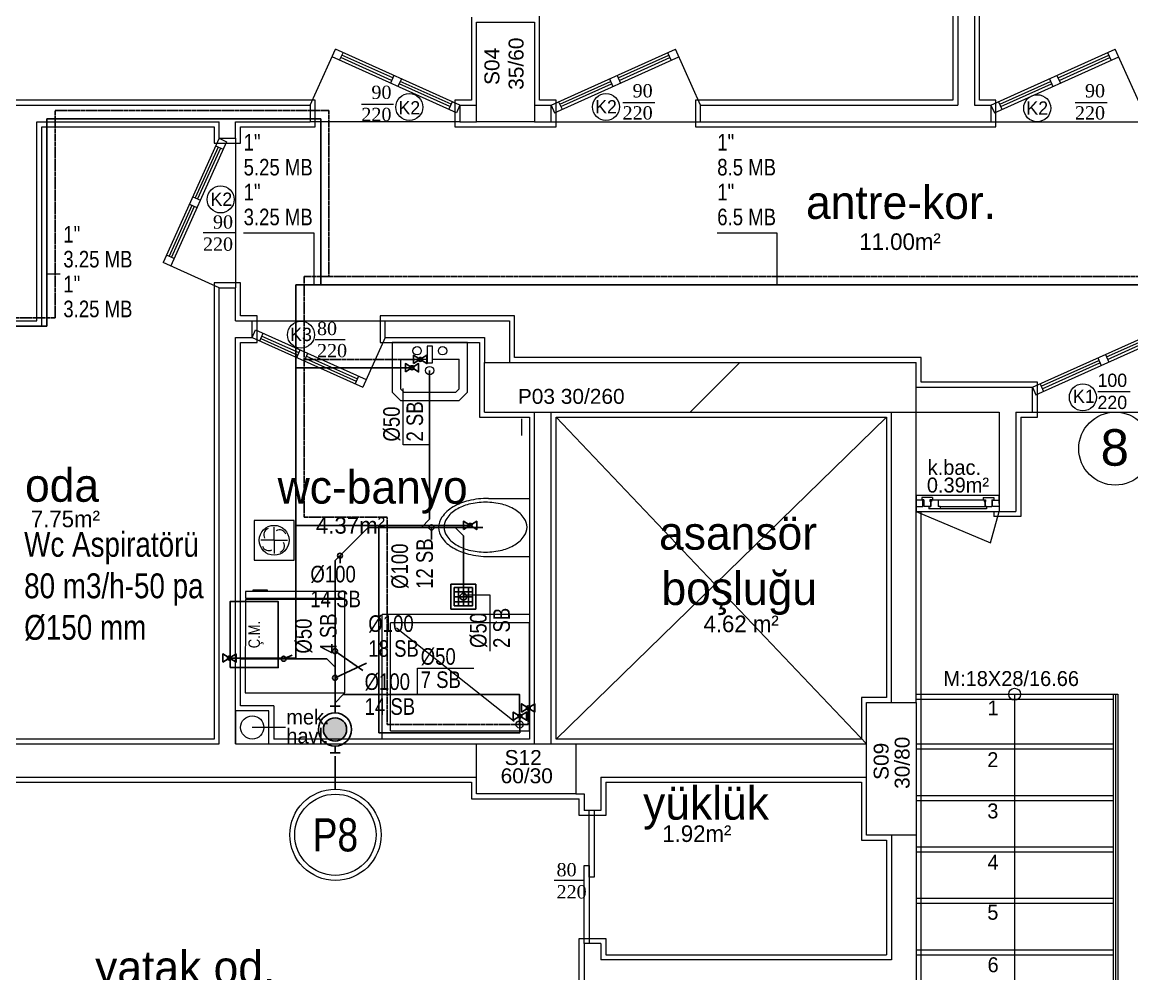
# Model space of a CAD drawing. Header units: centimetres. Extents: x 247352 to 270197, y -444050 to -441150.
# Drawn here: x 256989 to 257658, y -442394 to -441821 of the extents above; entities that cross this region are included whole.
import ezdxf
from ezdxf.enums import TextEntityAlignment as Align

# ---------------------------------------------------------------- set-up
doc = ezdxf.new("R2010")
doc.units = ezdxf.units.CM
doc.linetypes.add('DASHED', pattern=[1.524, 1.27, -0.254])
for name, color, linetype, lineweight in [('ROTAS-MIMARI', 8, 'Continuous', 13), ('ROTAS-MIMARI-YAZI', 8, 'Continuous', 13), ('ROTAS-SIHHI-CIHAZ-YAZI', 1, 'Continuous', 13), ('ROTAS-SIHHI-HAVALANDIRMA-SEMBOL', 30, 'Continuous', 13), ('ROTAS-SIHHI-HAVALANDIRMA-YAZI', 30, 'Continuous', 9), ('ROTAS-SIHHI-KOLON-NO', 6, 'Continuous', 18), ('ROTAS-SIHHI-PIS-SU-CAP', 211, 'Continuous', 18), ('ROTAS-SIHHI-TEMIZ-SU-CAP', 101, 'Continuous', 18)]:
    doc.layers.add(name, color=color, linetype=linetype, lineweight=lineweight)
for name, color, linetype in [('ROTAS-SEMBOL-KILAVUZ', 9, 'Continuous'), ('ROTAS-SIHHI-PIS-SU', 6, 'Continuous'), ('ROTAS-SIHHI-SEMBOL', 5, 'Continuous'), ('ROTAS-SIHHI-SICAK-SU', 1, 'DASHED'), ('ROTAS-SIHHI-SOGUK-SU', 5, 'Continuous')]:
    doc.layers.add(name, color=color, linetype=linetype)
doc.styles.add('arial_1_18', font='arial.ttf', dxfattribs={"height": 0.2})
doc.styles.add('ROTAS-YAZI', font='arial.ttf')
pattern_1 = [(45, (11759398.05, -21881944.5), (-441.941738, 441.941738), []), (45, (11759840, -21881944.5), (-441.941738, 441.941738), [781.25, -156.25, 0, -156.25])]

# ---------------------------------------------------------------- blocks, each defined once
blk = doc.blocks.new('ROTAS-S2-PIS-KOLON')
h = blk.add_hatch(color=6)
edge = h.paths.add_edge_path()
edge.add_arc((0, 0), 7, 0, 360)
at = {"color": 30}
for p, q in [((-10, 0), (-14, 0)), ((10, 0), (14, 0))]:
    blk.add_line(p, q, dxfattribs=at)
at = {"color": 1}
for points in [[(-14, -3), (-14, 3)], [(14, -3), (14, 3)]]:
    blk.add_lwpolyline(points, dxfattribs=at)
at = {"color": 30}
blk.add_circle((0, 0), 10, dxfattribs=at)
at = {"color": 6}
blk.add_circle((0, 0), 7, dxfattribs=at)
at = {"style": 'ROTAS-YAZI', "flags": 1}
blk.add_attdef('NO', (0, 0), '', height=5, dxfattribs=at)
blk = doc.blocks.new('ROTAS-S2-YER-SUZGECI')
for p, q in [((-5.5, 3), (5.5, 3)), ((-5.5, 0), (5.5, 0)), ((-3, -5.5), (-3, 5.5)), ((0, -5.5), (0, 5.5)), ((3, -5.5), (3, 5.5)), ((-5.5, -3), (5.5, -3))]:
    blk.add_line(p, q)
for points in [[(-7.5, -7.5), (7.5, -7.5), (7.5, 7.5), (-7.5, 7.5)], [(-5.5, -5.5), (5.5, -5.5), (5.5, 5.5), (-5.5, 5.5)]]:
    blk.add_lwpolyline(points, close=True)
blk.add_circle((0, 0), 2)
blk = doc.blocks.new('ROTAS-S2-KURESEL-VANA')
blk.add_lwpolyline([(-4, -2.5), (4, 2.5), (4, -2.5), (-4, 2.5)], close=True)
blk.add_circle((0, 0), 1.2)
blk = doc.blocks.new('ROTAS-S2-KOLON-NO')
at = {"color": 1}
for radius in [27.5, 24.5]:
    blk.add_circle((0, 0), radius, dxfattribs=at)
at = {"color": 6, "style": 'ROTAS-YAZI', "width": 0.8}
blk.add_attdef('NO', text='', height=20, dxfattribs=at).set_placement((0, 0), align=Align.MIDDLE_CENTER)
blk = doc.blocks.new('ROTAS-S2-ASPIRATOR')
for q in [(0, 8), (-8, 0), (8, 0), (0, -8)]:
    blk.add_line((0, 0), q)
blk.add_lwpolyline([(-12, -12), (12, -12), (12, 12), (-12, 12)], close=True)
blk.add_circle((0, 0), 9)
for centre, start, end in [((-2.26, 3.3), 110, 210), ((3.3, 2.26), 20, 120), ((-3.3, -2.26), 200, 300), ((2.26, -3.3), 290, 390)]:
    blk.add_arc(centre, 4, start, end)
blk = doc.blocks.new('ROTAS-S2-TS-CAP2')
at = {"style": 'ROTAS-YAZI', "width": 0.8}
for tag, p in [('C1', (0, 15)), ('M1', (0, 0))]:
    blk.add_attdef(tag, p, '', height=10, dxfattribs=at)
blk = doc.blocks.new('ROTAS-S2-PS-CAP-AL')
for p, q in [((0, 0), (0, -16)), ((0, -16), (-34, -16))]:
    blk.add_line(p, q)
at = {"style": 'ROTAS-YAZI', "width": 0.8}
for tag, p in [('CAP', (-32, -14)), ('SB', (-32, -28))]:
    blk.add_attdef(tag, p, '', height=10, dxfattribs=at)
blk = doc.blocks.new('ROTAS-S2-PS-CAP-U')
for p, q in [((0, 0), (0, 16)), ((0, 16), (34, 16))]:
    blk.add_line(p, q)
at = {"style": 'ROTAS-YAZI', "width": 0.8}
for tag, p in [('CAP', (2, 18)), ('SB', (2, 4))]:
    blk.add_attdef(tag, p, '', height=10, dxfattribs=at)
blk = doc.blocks.new('ROTAS-S2-TS-CAP4')
at = {"style": 'ROTAS-YAZI', "width": 0.8}
for tag, p in [('C1', (0, 45)), ('M1', (0, 30)), ('C2', (0, 15)), ('M2', (0, 0))]:
    blk.add_attdef(tag, p, '', height=10, dxfattribs=at)

msp = doc.modelspace()

# ---------------------------------------------------------------- hatches: boundary and pattern name
at = {"layer": 'ROTAS-MIMARI', "ltscale": 0.03}
h = msp.add_hatch(dxfattribs=at)
h.set_pattern_fill('ANSI35', color=256, scale=50, style=0)
h.set_pattern_definition(pattern_1)
h.paths.add_polyline_path([(257297.82, -441820.76), (257262.82, -441820.76), (257262.82, -441880.76), (257297.82, -441880.76)])
h.paths.add_polyline_path([(257293.74, -441863.84), (257293.74, -441827.72), (257279.77, -441827.72), (257279.77, -441863.84)], flags=24)
h.paths.add_polyline_path([(257279.18, -441860.92), (257279.18, -441833.89), (257265.22, -441833.89), (257265.22, -441860.92)], flags=24)
h = msp.add_hatch(dxfattribs=at)
h.set_pattern_fill('ANSI35', color=256, scale=50, style=0)
h.set_pattern_definition(pattern_1)
h.paths.add_polyline_path([(257527.82, -442025.76), (257267.82, -442025.76), (257267.82, -442055.76), (257527.82, -442055.76)])
h.paths.add_polyline_path([(257285.5, -442053.25), (257354.47, -442053.25), (257354.47, -442039.28), (257285.5, -442039.28)], flags=24)
h = msp.add_hatch(dxfattribs=at)
h.set_pattern_fill('ANSI35', color=256, scale=50, style=0)
h.set_pattern_definition(pattern_1)
h.paths.add_polyline_path([(257527.82, -442230.76), (257497.82, -442230.76), (257497.82, -442310.76), (257527.82, -442310.76)])
h.paths.add_polyline_path([(257526.3, -442285.14), (257526.3, -442249.02), (257512.33, -442249.02), (257512.33, -442285.14)], flags=24)
h.paths.add_polyline_path([(257513.64, -442279.73), (257513.64, -442252.7), (257499.68, -442252.7), (257499.68, -442279.73)], flags=24)
h = msp.add_hatch(dxfattribs=at)
h.set_pattern_fill('ANSI35', color=256, scale=50, style=0)
h.set_pattern_definition(pattern_1)
h.paths.add_polyline_path([(257322.82, -442255.76), (257262.82, -442255.76), (257262.82, -442285.76), (257322.82, -442285.76)])
h.paths.add_polyline_path([(257275.12, -442281.91), (257311.24, -442281.91), (257311.24, -442267.94), (257275.12, -442267.94)], flags=24)
h.paths.add_polyline_path([(257277.52, -442270.89), (257304.55, -442270.89), (257304.55, -442256.93), (257277.52, -442256.93)], flags=24)

# ---------------------------------------------------------------- linework, layer by layer
for p, q in [((257552.82, -441515.76), (257552.82, -441870.76)), ((257562.82, -441515.76), (257562.82, -441870.76)), ((257549.82, -441518.76), (257549.82, -441867.76)), ((257565.82, -441867.76), (257565.82, -441518.76)), ((257300.82, -441822.76), (257300.82, -441533.76)), ((257259.82, -441817.76), (257259.82, -441867.76)), ((257300.82, -441867.76), (257300.82, -441822.76)), ((257162.82, -441870.76), (257177.94, -441837.12)), ((257252.82, -441870.76), (257177.94, -441837.12)), ((257307.82, -441870.76), (257382.71, -441837.12)), ((257397.82, -441870.76), (257382.71, -441837.12)), ((257572.82, -441870.76), (257647.71, -441837.12)), ((257662.82, -441870.76), (257647.71, -441837.12)), ((257250.78, -441875.32), (257175.89, -441841.68)), ((257180.46, -441843.73), (257182.5, -441839.17)), ((257211.79, -441855.84), (257181.19, -441842.09)), ((257212.44, -441854.4), (257181.84, -441840.65)), ((257309.87, -441875.32), (257384.76, -441841.68)), ((257348.21, -441854.4), (257378.81, -441840.65)), ((257348.86, -441855.84), (257379.46, -441842.09)), ((257380.19, -441843.73), (257378.15, -441839.17)), ((257574.87, -441875.32), (257649.76, -441841.68)), ((257613.21, -441854.4), (257643.81, -441840.65)), ((257613.86, -441855.84), (257644.46, -441842.09)), ((257645.19, -441843.73), (257643.15, -441839.17)), ((257213.1, -441852.92), (257211.05, -441857.48)), ((257217.66, -441854.97), (257215.62, -441859.53)), ((257247.6, -441870.2), (257217, -441856.45)), ((257313.05, -441870.2), (257343.65, -441856.45)), ((257342.99, -441854.97), (257345.03, -441859.53)), ((257347.55, -441852.92), (257349.6, -441857.48)), ((257578.05, -441870.2), (257608.65, -441856.45)), ((257607.99, -441854.97), (257610.03, -441859.53)), ((257612.55, -441852.92), (257614.6, -441857.48)), ((257246.95, -441871.64), (257216.35, -441857.89)), ((257313.7, -441871.64), (257344.3, -441857.89)), ((257578.7, -441871.64), (257609.3, -441857.89)), ((257165.82, -441867.76), (256980.02, -441867.76)), ((257165.82, -441883.76), (257165.82, -441867.76)), ((257193.69, -441870.08), (257213.01, -441870.08)), ((257248.26, -441868.71), (257246.21, -441873.28)), ((257259.82, -441867.76), (257249.82, -441867.76)), ((257249.82, -441867.76), (257249.82, -441883.76)), ((257310.82, -441867.76), (257300.82, -441867.76)), ((257310.82, -441883.76), (257310.82, -441867.76)), ((257312.39, -441868.71), (257314.44, -441873.28)), ((257351.03, -441869.15), (257370.35, -441869.15)), ((257549.82, -441867.76), (257394.82, -441867.76)), ((257394.82, -441867.76), (257394.82, -441883.76)), ((257575.82, -441867.76), (257565.82, -441867.76)), ((257575.82, -441883.76), (257575.82, -441867.76)), ((257577.39, -441868.71), (257579.44, -441873.28)), ((257623.51, -441869.15), (257642.83, -441869.15)), ((256983.02, -441870.76), (257162.82, -441870.76)), ((257162.82, -441870.76), (257162.82, -441880.76)), ((257252.82, -441870.76), (257250.78, -441875.32)), ((257252.82, -441870.76), (257262.82, -441870.76)), ((257252.82, -441870.76), (257252.82, -441880.76)), ((257297.82, -441870.76), (257307.82, -441870.76)), ((257307.82, -441880.76), (257307.82, -441870.76)), ((257307.82, -441870.76), (257309.87, -441875.32)), ((257397.82, -441870.76), (257552.82, -441870.76)), ((257397.82, -441880.76), (257397.82, -441870.76)), ((257562.82, -441870.76), (257572.82, -441870.76)), ((257572.82, -441870.76), (257572.82, -441880.76)), ((257572.82, -441870.76), (257574.87, -441875.32)), ((256998.02, -441880.76), (257107.82, -441880.76)), ((256998.02, -442000.76), (256998.02, -441880.76)), ((257001.02, -441883.76), (257104.82, -441883.76)), ((257001.02, -442003.76), (257001.02, -441883.76)), ((257104.82, -441883.76), (257104.82, -441893.76)), ((257107.82, -441890.76), (257107.82, -441880.76)), ((257117.82, -441890.76), (257117.82, -441880.76)), ((257117.82, -441880.76), (257162.82, -441880.76)), ((257120.82, -441893.76), (257120.82, -441883.76)), ((257120.82, -441883.76), (257165.82, -441883.76)), ((257252.82, -441880.76), (257162.82, -441880.76)), ((257249.82, -441883.76), (257310.82, -441883.76)), ((257252.82, -441880.76), (257262.82, -441880.76)), ((257297.82, -441880.76), (257307.82, -441880.76)), ((257307.82, -441880.76), (257397.82, -441880.76)), ((257394.82, -441883.76), (257575.82, -441883.76)), ((257397.82, -441880.76), (257572.82, -441880.76)), ((257572.82, -441880.76), (257662.82, -441880.76)), ((257107.82, -441890.76), (257074.18, -441965.65)), ((257112.39, -441892.81), (257078.74, -441967.69)), ((257107.26, -441895.99), (257093.51, -441926.59)), ((257108.7, -441896.64), (257094.95, -441927.24)), ((257104.82, -441893.76), (257120.82, -441893.76)), ((257105.78, -441895.32), (257110.34, -441897.37)), ((257107.82, -441890.76), (257117.82, -441890.76)), ((257107.82, -441890.76), (257112.39, -441892.81)), ((257117.82, -441890.76), (257117.82, -441980.76)), ((257089.98, -441930.49), (257094.54, -441932.53)), ((257092.03, -441925.92), (257096.59, -441927.97)), ((257091.46, -441931.15), (257077.71, -441961.75)), ((257092.9, -441931.8), (257079.15, -441962.4)), ((257098.26, -441947.54), (257117.58, -441947.54)), ((257080.79, -441963.13), (257076.23, -441961.08)), ((257107.82, -441980.76), (257074.18, -441965.65)), ((257120.82, -441977.76), (257104.82, -441977.76)), ((257104.82, -441977.76), (257104.82, -442252.76)), ((257107.82, -442255.76), (257107.82, -441980.76)), ((257107.82, -441980.76), (257117.82, -441980.76)), ((257117.82, -442000.76), (257117.82, -441980.76)), ((257120.82, -441997.76), (257120.82, -441977.76)), ((256852.82, -442000.76), (256998.02, -442000.76)), ((256855.82, -442003.76), (257001.02, -442003.76)), ((257117.82, -442000.76), (257127.82, -442000.76)), ((257130.82, -441997.76), (257120.82, -441997.76)), ((257127.82, -442010.76), (257127.82, -442000.76)), ((257127.82, -442000.76), (257207.82, -442000.76)), ((257130.82, -442013.76), (257130.82, -441997.76)), ((257285.82, -441997.76), (257204.82, -441997.76)), ((257204.82, -441997.76), (257204.82, -442013.76)), ((257207.82, -442000.76), (257282.82, -442000.76)), ((257207.82, -442010.76), (257207.82, -442000.76)), ((257282.82, -442000.76), (257282.82, -442025.76)), ((257285.82, -442022.76), (257285.82, -441997.76)), ((257597.82, -442040.76), (257681.03, -442003.38)), ((257117.82, -442255.76), (257117.82, -442010.76)), ((257117.82, -442010.76), (257127.82, -442010.76)), ((257127.82, -442010.76), (257129.87, -442006.2)), ((257127.82, -442010.76), (257194.39, -442040.67)), ((257129.87, -442006.2), (257196.44, -442036.11)), ((257132.39, -442012.81), (257134.44, -442008.25)), ((257133.7, -442009.89), (257155.98, -442019.9)), ((257207.82, -442010.76), (257194.39, -442040.67)), ((257207.82, -442010.76), (257267.82, -442010.76)), ((257267.82, -442010.76), (257267.82, -442025.76)), ((257599.87, -442045.32), (257683.08, -442007.94)), ((257642.37, -442022.53), (257677.13, -442006.91)), ((257643.02, -442023.97), (257677.78, -442008.35)), ((257120.82, -442232.76), (257120.82, -442013.76)), ((257120.82, -442013.76), (257130.82, -442013.76)), ((257133.05, -442011.33), (257155.33, -442021.34)), ((257183.87, -442012.11), (257165.76, -442012.11)), ((257204.82, -442013.76), (257264.82, -442013.76)), ((257257.49, -442013.76), (257212.16, -442013.76)), ((257212.16, -442013.76), (257212.16, -442043.76)), ((257233.15, -442016.05), (257233.15, -442026.05)), ((257236.5, -442016.05), (257233.15, -442016.05)), ((257236.5, -442026.05), (257236.5, -442016.05)), ((257257.49, -442043.76), (257257.49, -442013.76)), ((257264.82, -442013.76), (257264.82, -442025.76)), ((257154.67, -442022.82), (257156.71, -442018.26)), ((257159.23, -442024.87), (257161.28, -442020.31)), ((257159.89, -442023.39), (257190.49, -442037.14)), ((257160.54, -442021.95), (257191.14, -442035.7)), ((257217.16, -442023.76), (257233.15, -442023.76)), ((257217.16, -442023.76), (257217.16, -442041.69)), ((257236.5, -442023.76), (257252.49, -442023.76)), ((257252.49, -442041.69), (257252.49, -442023.76)), ((257330.82, -442022.76), (257285.82, -442022.76)), ((257494.82, -442022.76), (257330.82, -442022.76)), ((257530.82, -442022.76), (257494.82, -442022.76)), ((257530.82, -442037.76), (257530.82, -442022.76)), ((257637.15, -442023.1), (257639.19, -442027.66)), ((257641.71, -442021.05), (257643.76, -442025.61)), ((257233.15, -442026.05), (257236.5, -442026.05)), ((257264.82, -442025.76), (257264.82, -442058.76)), ((257603.05, -442040.2), (257637.81, -442024.58)), ((257603.7, -442041.64), (257638.46, -442026.02)), ((257191.87, -442034.06), (257189.83, -442038.62)), ((257600.82, -442037.76), (257530.82, -442037.76)), ((257600.82, -442058.76), (257600.82, -442037.76)), ((257212.16, -442043.76), (257217.16, -442048.76)), ((257217.16, -442041.69), (257219.23, -442043.76)), ((257219.23, -442043.76), (257250.42, -442043.76)), ((257250.42, -442043.76), (257252.49, -442041.69)), ((257252.49, -442048.76), (257257.49, -442043.76)), ((257527.82, -442040.76), (257597.82, -442040.76)), ((257597.82, -442055.76), (257597.82, -442040.76)), ((257597.82, -442040.76), (257599.87, -442045.32)), ((257602.39, -442038.71), (257604.44, -442043.28)), ((257656.56, -442043.56), (257637.24, -442043.56)), ((257217.16, -442048.76), (257252.49, -442048.76)), ((257297.82, -442255.76), (257297.82, -442055.76)), ((257307.82, -442255.76), (257307.82, -442055.76)), ((257512.82, -442230.76), (257512.82, -442055.76)), ((257527.82, -442055.76), (257577.82, -442055.76)), ((257527.82, -442230.76), (257527.82, -442055.76)), ((257577.82, -442055.73), (257577.82, -442115.73)), ((257587.82, -442055.76), (257597.82, -442055.76)), ((257587.82, -442055.76), (257587.82, -442115.73)), ((257597.82, -442055.76), (257697.82, -442055.76)), ((257264.82, -442058.76), (257294.82, -442058.76)), ((257290.02, -442059.78), (257290.02, -442069.78)), ((257294.82, -442058.76), (257294.82, -442252.76)), ((257310.82, -442252.76), (257310.82, -442058.76)), ((257310.82, -442058.76), (257327.82, -442058.76)), ((257310.82, -442058.76), (257497.82, -442255.76)), ((257310.82, -442252.76), (257509.82, -442058.76)), ((257327.82, -442058.76), (257497.82, -442058.76)), ((257497.82, -442058.76), (257509.82, -442058.76)), ((257509.82, -442058.76), (257509.82, -442227.76)), ((257590.82, -442058.76), (257600.82, -442058.76)), ((257590.82, -442058.76), (257590.82, -442118.73)), ((257270.1, -442107.76), (257294.99, -442107.76)), ((257295.03, -442142.76), (257295.03, -442107.71)), ((257527.82, -442105.73), (257577.82, -442105.73)), ((257527.82, -442105.73), (257527.82, -442115.73)), ((257531.82, -442108.73), (257527.82, -442108.73)), ((257527.82, -442108.73), (257527.82, -442112.73)), ((257531.12, -442107.13), (257531.12, -442108.53)), ((257537.52, -442107.13), (257531.12, -442107.13)), ((257532.32, -442108.53), (257531.12, -442108.53)), ((257531.82, -442112.73), (257531.82, -442108.73)), ((257532.32, -442108.53), (257532.32, -442112.73)), ((257536.02, -442108.53), (257536.02, -442109.53)), ((257537.52, -442108.53), (257536.02, -442108.53)), ((257536.32, -442109.53), (257536.02, -442109.53)), ((257536.32, -442109.53), (257536.32, -442112.73)), ((257536.62, -442108.53), (257541.02, -442108.53)), ((257536.62, -442108.53), (257536.62, -442109.03)), ((257536.92, -442109.03), (257536.62, -442109.03)), ((257536.92, -442109.53), (257536.62, -442109.53)), ((257536.62, -442109.53), (257536.62, -442112.73)), ((257536.92, -442109.03), (257536.92, -442109.53)), ((257537.52, -442107.13), (257537.52, -442108.53)), ((257541.02, -442108.53), (257541.02, -442112.73)), ((257541.02, -442108.53), (257569.61, -442108.53)), ((257568.11, -442107.13), (257568.11, -442108.53)), ((257568.11, -442107.13), (257574.51, -442107.13)), ((257568.11, -442108.53), (257569.61, -442108.53)), ((257568.71, -442109.03), (257569.01, -442109.03)), ((257568.71, -442109.03), (257568.71, -442109.53)), ((257568.71, -442109.53), (257569.01, -442109.53)), ((257569.01, -442108.53), (257569.01, -442109.03)), ((257569.01, -442109.53), (257569.01, -442112.73)), ((257569.31, -442109.53), (257569.31, -442112.73)), ((257569.31, -442109.53), (257569.61, -442109.53)), ((257569.61, -442108.53), (257569.61, -442109.53)), ((257573.31, -442108.53), (257573.31, -442112.73)), ((257573.31, -442108.53), (257574.51, -442108.53)), ((257573.82, -442108.73), (257577.82, -442108.73)), ((257573.82, -442112.73), (257573.82, -442108.73)), ((257574.51, -442107.13), (257574.51, -442108.53)), ((257577.82, -442108.73), (257577.82, -442105.73)), ((257577.82, -442108.73), (257577.82, -442112.73)), ((257577.82, -442110.73), (257577.82, -442108.73)), ((257577.82, -442108.73), (257577.82, -442115.73)), ((257527.82, -442112.73), (257531.82, -442112.73)), ((257527.82, -442115.73), (257577.82, -442115.73)), ((257527.82, -442115.73), (257572.54, -442134.53)), ((257530.82, -442230.76), (257530.82, -442115.73)), ((257536.32, -442112.73), (257532.32, -442112.73)), ((257535.42, -442112.73), (257536.62, -442112.73)), ((257535.42, -442112.73), (257535.42, -442114.13)), ((257542.22, -442114.13), (257535.42, -442114.13)), ((257542.22, -442112.73), (257541.02, -442112.73)), ((257542.22, -442112.73), (257569.01, -442112.73)), ((257542.22, -442112.73), (257542.22, -442114.13)), ((257570.21, -442114.13), (257542.22, -442114.13)), ((257570.21, -442112.73), (257569.01, -442112.73)), ((257569.31, -442112.73), (257573.31, -442112.73)), ((257570.21, -442112.73), (257570.21, -442114.13)), ((257572.54, -442134.53), (257577.82, -442115.73)), ((257577.82, -442112.73), (257573.82, -442112.73)), ((257574.61, -442115.73), (257574.61, -442118.73)), ((257577.82, -442115.73), (257587.82, -442115.73)), ((257590.82, -442118.73), (257574.61, -442118.73)), ((257270.1, -442142.76), (257295.03, -442142.76)), ((257183.69, -442163.96), (257123.69, -442163.95)), ((257123.69, -442163.95), (257123.69, -442167.79)), ((257128.46, -442163.95), (257128.46, -442162.86)), ((257128.46, -442162.86), (257136.77, -442162.86)), ((257136.77, -442163.95), (257128.46, -442163.95)), ((257136.77, -442162.86), (257136.77, -442163.95)), ((257183.69, -442167.81), (257183.69, -442163.96)), ((257123.69, -442168.78), (257123.67, -442224.93)), ((257123.69, -442167.79), (257183.69, -442167.81)), ((257183.69, -442168.79), (257123.69, -442168.78)), ((257128.69, -442168.78), (257128.69, -442167.8)), ((257178.69, -442168.79), (257178.69, -442167.81)), ((257183.67, -442224.95), (257183.69, -442168.79)), ((257294.82, -442177.76), (257206.11, -442177.76)), ((257206.11, -442252.76), (257206.11, -442177.76)), ((257294.82, -442182.76), (257211.11, -442182.76)), ((257211.11, -442247.76), (257211.11, -442182.76)), ((257294.82, -442247.76), (257294.82, -442182.76)), ((257214.66, -442185.77), (257285.58, -442241.94)), ((257123.67, -442224.93), (257183.67, -442224.95)), ((257509.82, -442227.76), (257494.82, -442227.76)), ((257494.82, -442227.76), (257494.82, -442252.76)), ((257527.82, -442225.76), (257646.32, -442225.76)), ((257527.82, -442228.76), (257646.32, -442228.76)), ((257530.82, -442310.76), (257530.82, -442230.76)), ((257587.07, -442225.76), (257587.07, -442472.76)), ((257646.32, -442225.76), (257646.32, -442651.93)), ((257646.32, -442225.76), (257649.32, -442225.76)), ((257647.82, -442225.76), (257647.82, -442651.54)), ((257649.32, -442225.76), (257649.32, -442654.25)), ((257137.82, -442235.76), (257117.82, -442235.76)), ((257117.82, -442235.76), (257117.82, -442255.76)), ((257140.82, -442232.76), (257120.82, -442232.76)), ((257137.82, -442255.76), (257137.82, -442235.76)), ((257140.82, -442232.76), (257140.82, -442252.76)), ((257147.82, -442245.76), (257127.82, -442245.76)), ((257211.11, -442247.76), (257294.82, -442247.76)), ((256867.82, -442255.76), (257107.82, -442255.76)), ((257104.82, -442252.76), (256870.82, -442252.76)), ((257117.82, -442255.76), (257262.82, -442255.76)), ((257117.82, -442255.76), (257137.82, -442255.76)), ((257252.82, -442252.76), (257140.82, -442252.76)), ((257294.82, -442252.76), (257252.82, -442252.76)), ((257307.82, -442255.76), (257497.82, -442255.76)), ((257494.82, -442252.76), (257310.82, -442252.76)), ((257527.82, -442255.76), (257646.32, -442255.76)), ((257527.82, -442258.76), (257646.32, -442258.76)), ((256867.82, -442275.76), (257262.82, -442275.76)), ((257337.82, -442275.76), (257497.82, -442275.76)), ((257337.82, -442275.76), (257337.82, -442295.9)), ((256870.82, -442278.76), (257259.82, -442278.76)), ((257259.82, -442278.76), (257259.82, -442288.76)), ((257340.82, -442278.76), (257494.82, -442278.76)), ((257340.82, -442278.76), (257340.82, -442298.9)), ((257494.82, -442278.76), (257494.82, -442313.76)), ((257259.82, -442288.76), (257315.82, -442288.76)), ((257315.82, -442288.76), (257324.82, -442288.76)), ((257322.82, -442285.76), (257327.82, -442285.76)), ((257324.82, -442298.9), (257324.82, -442288.76)), ((257327.82, -442285.76), (257327.82, -442295.9)), ((257527.82, -442286.76), (257646.32, -442286.76)), ((257527.82, -442289.76), (257646.32, -442289.76)), ((257337.82, -442295.9), (257327.82, -442295.9)), ((257330.82, -442336.05), (257330.82, -442296.05)), ((257333.82, -442296.05), (257333.82, -442336.05)), ((257340.82, -442298.9), (257324.82, -442298.9)), ((257512.82, -442310.76), (257512.82, -442385.76)), ((257527.82, -442310.76), (257527.82, -442560.76)), ((257530.82, -442525.76), (257530.82, -442310.76)), ((257494.82, -442313.76), (257509.82, -442313.76)), ((257509.82, -442313.76), (257509.82, -442382.76)), ((257527.82, -442317.76), (257646.32, -442317.76)), ((257527.82, -442320.76), (257646.32, -442320.76)), ((257327.82, -442375.9), (257327.82, -442329.08)), ((257327.82, -442329.08), (257330.82, -442329.08)), ((257330.82, -442329.08), (257330.82, -442375.9)), ((257327.82, -442338.06), (257309.71, -442338.06)), ((257333.82, -442336.05), (257330.82, -442336.05)), ((257527.82, -442348.76), (257646.32, -442348.76)), ((257527.82, -442351.76), (257646.32, -442351.76)), ((257324.82, -442572.76), (257324.82, -442372.9)), ((257324.82, -442372.9), (257340.82, -442372.9)), ((257327.82, -442375.9), (257327.82, -442575.76)), ((257337.82, -442375.9), (257327.82, -442375.9)), ((257330.82, -442375.9), (257327.82, -442375.9)), ((257337.82, -442375.9), (257337.82, -442385.76)), ((257340.82, -442372.9), (257340.82, -442382.76)), ((257340.82, -442382.76), (257509.82, -442382.76)), ((257527.82, -442379.76), (257646.32, -442379.76)), ((257527.82, -442382.76), (257646.32, -442382.76)), ((257512.82, -442385.76), (257337.82, -442385.76))]:
    msp.add_line(p, q, dxfattribs=at)
for points in [[(257262.82, -441880.76), (257262.82, -441820.76)], [(257262.82, -441820.76), (257297.82, -441820.76)], [(257297.82, -441820.76), (257297.82, -441880.76)], [(257297.82, -441880.76), (257262.82, -441880.76)], [(257267.82, -442055.76), (257267.82, -442025.76)], [(257267.82, -442025.76), (257527.82, -442025.76)], [(257527.82, -442055.76), (257527.82, -442025.76)], [(257267.82, -442055.76), (257527.82, -442055.76)], [(257497.82, -442310.76), (257497.82, -442230.76)], [(257497.82, -442230.76), (257527.82, -442230.76)], [(257527.82, -442230.76), (257527.82, -442310.76)], [(257262.82, -442285.76), (257262.82, -442255.76)], [(257262.82, -442255.76), (257322.82, -442255.76)], [(257322.82, -442255.76), (257322.82, -442285.76)], [(257322.82, -442285.76), (257262.82, -442285.76)], [(257527.82, -442310.76), (257497.82, -442310.76)]]:
    msp.add_lwpolyline(points, dxfattribs=at)
for centre, radius in [((257222.43, -441871.94), 8.14), ((257340.89, -441871.84), 8.14), ((257600.66, -441872.61), 8.14), ((257108.77, -441927.59), 8.14), ((257157.23, -442009.13), 8.14), ((257227.16, -442018.76), 2.52), ((257242.49, -442018.76), 2.52), ((257234.7, -442030.72), 2.52), ((257628.15, -442046.82), 8.14), ((257647.67, -442077.76), 22), ((257587.07, -442225.76), 3.6), ((257127.82, -442245.76), 7), ((257288.87, -442243.96), 2.18)]:
    msp.add_circle(centre, radius, dxfattribs=at)
for centre, radius, start, end in [((257266.08, -442142.34), 34.11, 103.58371, 120.25644), ((257270.1, -442159.01), 51.26, 90, 103.58371), ((257268.35, -442151.62), 41.53, 90, 103.95685), ((257268.35, -442151.62), 41.53, 76.04315, 90), ((257259.94, -442131.83), 21.94, 120.25644, 144.62219), ((257260.14, -442130.26), 18.4, 120.96376, 145.38051), ((257265.09, -442138.52), 28.03, 103.95685, 120.96376), ((257271.6, -442138.52), 28.03, 59.03624, 76.04315), ((257276.56, -442130.26), 18.4, 34.61949, 59.03624), ((257250.69, -442125.26), 10.58, 144.62219, 180), ((257252.64, -442125.09), 9.3, 145.38051, 180), ((257284.05, -442125.09), 9.3, 0, 34.61949), ((257250.69, -442125.26), 10.58, -180, -144.62219), ((257252.64, -442125.09), 9.3, 180, -145.38051), ((257260.14, -442119.92), 18.4, -145.38051, -120.96376), ((257276.56, -442119.92), 18.4, -59.03624, -34.61949), ((257284.05, -442125.09), 9.3, -34.61949, 0), ((257259.94, -442118.68), 21.94, -144.62219, -120.25644), ((257266.08, -442108.17), 34.11, -120.25644, -103.58371), ((257265.09, -442111.66), 28.03, -120.96376, -103.95685), ((257271.6, -442111.66), 28.03, -76.04315, -59.03624), ((257270.1, -442091.5), 51.26, -103.58371, -90), ((257268.35, -442098.56), 41.53, -103.95685, -90), ((257268.35, -442098.56), 41.53, -90, -76.04315)]:
    msp.add_arc(centre, radius, start, end, dxfattribs=at)
at = {"layer": 'ROTAS-SEMBOL-KILAVUZ'}
for p, q in [((257235.78, -442125.26), (257235.78, -442132.54)), ((257180.7, -442142.26), (257180.7, -442146.69)), ((257146.75, -442204.4), (257151.97, -442202.29)), ((257177.7, -442199.78), (257194.51, -442211.51)), ((257177.7, -442215.88), (257196.74, -442207.05)), ((257177.76, -442263), (257177.83, -442283))]:
    msp.add_line(p, q, dxfattribs=at)
for centre in [(257235.78, -442125.26), (257180.7, -442142.26), (257146.75, -442204.4), (257177.7, -442199.78), (257177.7, -442215.88)]:
    msp.add_circle(centre, 1.5, dxfattribs=at)
at = {"layer": 'ROTAS-SIHHI-PIS-SU'}
for points in [[(257234.7, -442030.72), (257234.7, -442120.26), (257229.7, -442125.26)], [(257177.7, -442237.05), (257177.7, -442231), (257177.7, -442209.4), (257177.7, -442145.26), (257197.7, -442125.26), (257229.7, -442125.26), (257250, -442125.26), (257266.73, -442125.26)], [(257255, -442167), (257255, -442130.26), (257250, -442125.26)], [(257120.8, -442204.4), (257172.7, -442204.4), (257177.7, -442209.4)], [(257288.87, -442243.96), (257288.87, -442226), (257182.7, -442226), (257177.7, -442231)]]:
    msp.add_lwpolyline(points, dxfattribs=at)
at = {"layer": 'ROTAS-SIHHI-SEMBOL'}
msp.add_lwpolyline([(257114.5, -442209.7), (257143.5, -442209.7), (257143.5, -442169.9), (257114.5, -442169.9)], close=True, dxfattribs=at)
at = {"layer": 'ROTAS-SIHHI-SICAK-SU'}
for points in [[(257009.05, -441999), (257009.05, -441874)], [(257009.05, -441874), (257174.05, -441874)], [(257174.05, -441974), (257174.05, -441874)], [(257174.05, -441974), (257159.05, -441974)], [(257159.05, -441974), (257159.05, -442024)], [(257174.05, -441974), (257724.05, -441974)], [(257009.05, -441999), (256964.05, -441999)], [(257159.05, -442024), (257159.05, -442119)], [(257159.05, -442024), (257229.05, -442024)], [(257209.05, -442119), (257159.05, -442119)], [(257209.05, -442244), (257209.05, -442119)], [(257294.05, -442234), (257294.05, -442244)], [(257209.05, -442244), (257294.05, -442244)]]:
    msp.add_lwpolyline(points, dxfattribs=at)
at = {"layer": 'ROTAS-SIHHI-SOGUK-SU'}
for points in [[(257004.05, -442004), (257004.05, -441879)], [(257004.05, -441879), (257169.05, -441879)], [(257169.05, -441979), (257169.05, -441879)], [(257169.05, -441979), (257154.05, -441979)], [(257154.05, -441979), (257154.05, -442029)], [(257169.05, -441979), (257719.05, -441979)], [(257004.05, -442004), (256959.05, -442004)], [(257154.05, -442029), (257154.05, -442124)], [(257154.05, -442029), (257224.05, -442029)], [(257154.05, -442204), (257154.05, -442124)], [(257204.05, -442124), (257154.05, -442124)], [(257259.05, -442124), (257204.05, -442124)], [(257204.05, -442249), (257204.05, -442124)], [(257154.05, -442204), (257114.05, -442204)], [(257289.05, -442239), (257289.05, -442249)], [(257204.05, -442249), (257289.05, -442249)]]:
    msp.add_lwpolyline(points, dxfattribs=at)
at = {"layer": 'ROTAS-SIHHI-TEMIZ-SU-CAP'}
for p, q in [((257165.05, -441948), (257122.65, -441948)), ((257444.05, -441948), (257407.93, -441948)), ((257004.05, -441972.5), (257012.05, -441972.5))]:
    msp.add_line(p, q, dxfattribs=at)
for points in [[(257004.05, -441941.5), (257004.05, -441972.5)], [(257165.05, -441979), (257165.05, -441948)], [(257444.05, -441979), (257444.05, -441948)]]:
    msp.add_lwpolyline(points, dxfattribs=at)

# ---------------------------------------------------------------- block references
at = {"layer": 'ROTAS-SIHHI-HAVALANDIRMA-SEMBOL'}
msp.add_blockref('ROTAS-S2-ASPIRATOR', (257141, -442133), dxfattribs=at)
at = {"layer": 'ROTAS-SIHHI-KOLON-NO'}
msp.add_blockref('ROTAS-S2-KOLON-NO', (257177.94, -442310.5), dxfattribs=at).add_auto_attribs({'NO': 'P8'})
at = {"layer": 'ROTAS-SIHHI-PIS-SU-CAP', "rotation": 90}
for name, p, values in [('ROTAS-S2-PS-CAP-U', (257234.7, -442075.49), {'CAP': 'Ø50', 'SB': '2 SB'}), ('ROTAS-S2-TS-CAP2', (257236.63, -442162.28), {'C1': 'Ø100', 'M1': '12 SB'}), ('ROTAS-S2-PS-CAP-AL', (257255, -442165.9), {'CAP': 'Ø50', 'SB': '2 SB'}), ('ROTAS-S2-TS-CAP2', (257178.63, -442201.29), {'C1': 'Ø50', 'M1': '4 SB'})]:
    msp.add_blockref(name, p, dxfattribs=at).add_auto_attribs(values)
at = {"layer": 'ROTAS-SIHHI-PIS-SU-CAP'}
for name, p, values in [('ROTAS-S2-TS-CAP2', (257162.86, -442173.36), {'C1': 'Ø100', 'M1': '14 SB'}), ('ROTAS-S2-TS-CAP2', (257197.74, -442203.2), {'C1': 'Ø100', 'M1': '18 SB'}), ('ROTAS-S2-PS-CAP-U', (257227.29, -442226), {'CAP': 'Ø50', 'SB': '7 SB'}), ('ROTAS-S2-TS-CAP2', (257195.51, -442238.19), {'C1': 'Ø100', 'M1': '14 SB'})]:
    msp.add_blockref(name, p, dxfattribs=at).add_auto_attribs(values)
at = {"layer": 'ROTAS-SIHHI-SEMBOL'}
for name, p in [('ROTAS-S2-KURESEL-VANA', (257229.05, -442024)), ('ROTAS-S2-KURESEL-VANA', (257224.05, -442029)), ('ROTAS-S2-KURESEL-VANA', (257259.05, -442124)), ('ROTAS-S2-YER-SUZGECI', (257255, -442167)), ('ROTAS-S2-KURESEL-VANA', (257114.05, -442204)), ('ROTAS-S2-KURESEL-VANA', (257294.05, -442234)), ('ROTAS-S2-KURESEL-VANA', (257289.05, -442239))]:
    msp.add_blockref(name, p, dxfattribs=at)
at = {"layer": 'ROTAS-SIHHI-SEMBOL', "rotation": -90.00000000000001}
msp.add_blockref('ROTAS-S2-PIS-KOLON', (257177.7, -442247), dxfattribs=at)
at = {"layer": 'ROTAS-SIHHI-TEMIZ-SU-CAP'}
for p, values in [((257122.65, -441943.15), {'C1': '1"', 'M1': '5.25 MB', 'C2': '1"', 'M2': '3.25 MB'}), ((257407.93, -441943.15), {'C1': '1"', 'M1': '8.5 MB', 'C2': '1"', 'M2': '6.5 MB'}), ((257014.05, -441998.57), {'C1': '1"', 'M1': '3.25 MB', 'C2': '1"', 'M2': '3.25 MB'})]:
    msp.add_blockref('ROTAS-S2-TS-CAP4', p, dxfattribs=at).add_auto_attribs(values)

# ---------------------------------------------------------------- texts
at = {"layer": 'ROTAS-MIMARI-YAZI', "ltscale": 0.03, "style": 'arial_1_18'}
for s, p in [('35/60', (257291.25, -441861.51)), ('S04', (257276.7, -441858.59)), ('S09', (257511.16, -442277.4)), ('30/80', (257523.81, -442282.81))]:
    msp.add_text(s, height=9, rotation=90, dxfattribs=at).set_placement(p)
for s, height, p in [('P03 30/260', 9, (257287.82, -442050.76)), ('8', 22, (257638.83, -442088.05)), ('S12', 9, (257279.85, -442268.41)), ('60/30', 9, (257277.45, -442279.42))]:
    msp.add_text(s, height=height, dxfattribs=at).set_placement(p)
at = {"layer": 'ROTAS-MIMARI-YAZI', "ltscale": 0.03}
for s, p in [('M:18X28/16.66', (257544.19, -442220.82)), ('1', (257570.75, -442238.56)), ('mek.', (257148.35, -442244.01)), ('havl.', (257148.35, -442255.32)), ('2', (257570.59, -442269.72)), ('3', (257570.59, -442300.61)), ('4', (257570.75, -442331.48)), ('5', (257570.59, -442361.67)), ('6', (257570.75, -442393.3))]:
    msp.add_text(s, height=9, dxfattribs=at).set_placement(p)
for s, insert, char_height, width, attachment_point in [('{\\fTimes New Roman|b0|i0|c162|p18;90\\P220}', (257211.7, -441859.03), 8, 23.5115, 3), ('{\\fTimes New Roman|b0|i0|c162|p18;90\\P220}', (257369.04, -441858.09), 8, 23.5115, 3), ('{\\fTimes New Roman|b0|i0|c162|p18;90\\P220}', (257641.52, -441858.09), 8, 23.5115, 3), ('K2', (257215.9, -441876.36), 8, 23.8917, 7), ('K2', (257334.36, -441875.75), 8, 23.8917, 7), ('K2', (257594.13, -441876.53), 8, 23.8917, 7), ('K2', (257115.77, -441931.45), 8, 23.8917, 9), ('{\\fTimes New Roman|b0|i0|c162|p18;90\\P220}', (257116.27, -441958.64), 8, 23.5115, 9), ('{\\fTimes New Roman|b0|i0|c162|p18;80\\P220}', (257166.83, -442001.36), 8, 23.5115, 1), ('K3', (257150.66, -442004.93), 8, 23.8917, 1), ('100\\P220', (257654.82, -442032.57), 8, 23.5115, 3), ('K1', (257622.2, -442050.22), 8, 23.8917, 7), ('k.bac.', (257534.71, -442084.57), 9, 163.303, 1), ('0.39m²', (257534.2, -442095.22), 9, 161.3847, 1), ('{\\fTimes New Roman|b0|i0|c162|p18;80\\P220}', (257311.13, -442348.97), 8, 23.5115, 7)]:
    msp.add_mtext(s, dxfattribs=dict(at, insert=insert, char_height=char_height, width=width, attachment_point=attachment_point))
at = {"layer": 'ROTAS-MIMARI-YAZI', "ltscale": 0.03, "attachment_point": 3}
for s, width, insert, char_height in [('antre-kor.', 237.6489, (257575.87, -441919.33), 20), ('11.00m²', 64.7169, (257542.56, -441948.03), 10), ('oda', 237.6489, (257035.6, -442089.77), 20), ('wc-banyo', 237.6489, (257257.61, -442090.91), 20), ('7.75m²', 64.7169, (257036.09, -442115.14), 10), ('4.37m²', 64.7169, (257207.82, -442119.01), 10), ('asansör \\Pboşluğu', 237.6489, (257468.03, -442118.65), 20), ('4.62 m²', 64.7169, (257444.97, -442178.37), 10), ('yüklük', 237.6489, (257439.08, -442281.37), 20), ('1.92m²', 64.7169, (257416.45, -442304.81), 10), ('yatak od.', 237.6489, (257141.73, -442380.41), 20)]:
    msp.add_mtext_dynamic_manual_height_columns(s, width=width, gutter_width=45, heights=[0], dxfattribs=dict(at, insert=insert, char_height=char_height))
at = {"layer": 'ROTAS-SIHHI-CIHAZ-YAZI', "style": 'ROTAS-YAZI', "width": 0.8}
msp.add_text('Ç.M.', height=7, rotation=90, dxfattribs=at).set_placement((257129, -442189.8), align=Align.MIDDLE_CENTER)
at = {"layer": 'ROTAS-SIHHI-HAVALANDIRMA-YAZI', "style": 'ROTAS-YAZI', "width": 0.8}
for s, p in [('Wc Aspiratörü', (256990.43, -442142.94)), ('80 m3/h-50 pa', (256990.43, -442167.94)), ('Ø150 mm', (256990.43, -442192.94))]:
    msp.add_text(s, height=15, dxfattribs=at).set_placement(p)

doc.saveas('drawing.dxf')
